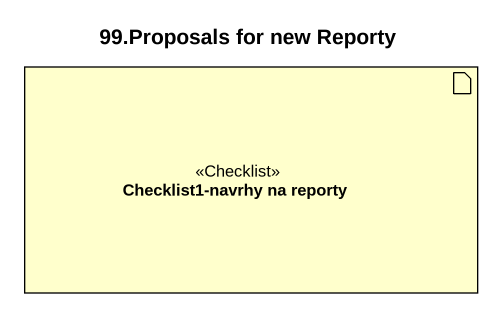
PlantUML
@startuml
title 99.Proposals for new Reporty
artifact "Checklist1-navrhy na reporty" as Checklist1_navrhy_na_reporty <<Checklist>>
@enduml
